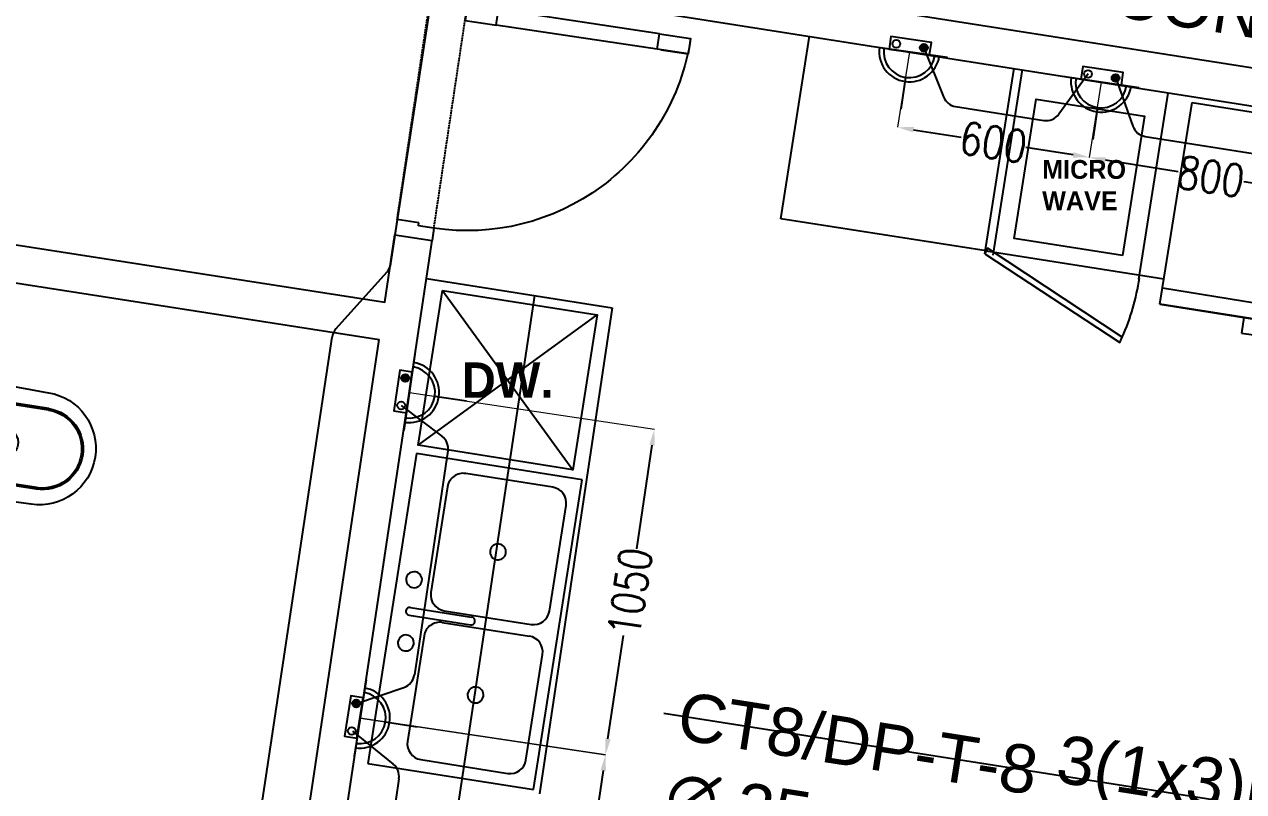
# Model space of a CAD drawing. Extents: x -678889171 to 586587, y -792238163 to 335485.
# Drawn here: x 30882 to 34771, y 34258 to 36705 of the extents above; entities that cross this region are included whole.
import ezdxf
from ezdxf import colors
from ezdxf.entities.mleader import LeaderData, LeaderLine
from ezdxf.math import Vec2, Vec3

# ---------------------------------------------------------------- set-up
doc = ezdxf.new("R2010")
doc.units = 0
doc.header["$MEASUREMENT"] = 0
doc.linetypes.add('XR-Typ32 7th to11Th$0$XR-A-TYP-2-3-4-6-7-8-9-10$0$HIDDEN', pattern=[0.375, 0.25, -0.125])
doc.layers.get('0').update_dxf_attribs({"color": 8})
doc.layers.get('Defpoints').update_dxf_attribs({"color": 252})
for name, color, linetype in [('1', 8, 'Continuous'), ('E-POW-BLOCK', 4, 'Continuous'), ('E-POW-WIR-NO', 4, 'Continuous'), ('E-TEXT', 3, 'Continuous'), ('XR-A-9TH-FLOOR$0$A-WALL', 252, 'Continuous'), ('XR-Typ32 7th to11Th$0$A-ANNO-NOTE', 252, 'Continuous'), ('XR-Typ32 7th to11Th$0$A-EQPM', 252, 'Continuous'), ('XR-Typ32 7th to11Th$0$A-FURN-SANT', 252, 'Continuous'), ('XR-Typ32 7th to11Th$0$A-WALL', 252, 'Continuous'), ('XR-Typ32 7th to11Th$0$I-EQPM', 252, 'Continuous'), ('XR-Typ32 7th to11Th$0$XR-A-TYP-2-3-4-6-7-8-9-10$0$A-DOOR', 252, 'Continuous'), ('XR-Typ32 7th to11Th$0$XR-A-TYP-2-3-4-6-7-8-9-10$0$A-FLOR-OVHD', 252, 'XR-Typ32 7th to11Th$0$XR-A-TYP-2-3-4-6-7-8-9-10$0$HIDDEN')]:
    doc.layers.add(name, color=color, linetype=linetype)
doc.styles.get("Standard").update_dxf_attribs({"font": 'arial.ttf'})
doc.styles.add('Work$0$E-M.MODUL', font='romans.shx', dxfattribs={"width": 0.8})
doc.styles.add('XR-Typ32 7th to11Th$0$TYPICAL TYPES$0$XREF_1BR$0$KZT', font='')
doc.styles.get('XR-Typ32 7th to11Th$0$TYPICAL TYPES$0$XREF_1BR$0$KZT').set_extended_font_data('AvantGarde LT Medium', bold=True)
doc.dimstyles.new('Work$0$S-DIM', dxfattribs={"dimscale": 500, "dimtxt": 0.2065, "dimasz": 0.104, "dimexe": 0, "dimexo": 0, "dimgap": 0, "dimtad": 0, "dimdec": 0, "dimzin": 0, "dimdsep": 46, "dimtxsty": 'Work$0$E-M.MODUL', "dimcen": 0.25, "dimclrd": 5, "dimclre": 5, "dimclrt": 1, "dimadec": 0, "dimazin": 0, "dimtfac": 1, "dimtdec": 0, "dimtofl": 0, "dimtmove": 0, "dimatfit": 3, "dimfxl": 1, "dimtolj": 1, "dimtzin": 0, "dimlwe": 13, "dimarcsym": 0})

# ---------------------------------------------------------------- blocks, each defined once
blk = doc.blocks.new('SO1 WP')
at = {"layer": 'E-POW-BLOCK'}
h = blk.add_hatch(color=3, dxfattribs=at)
h.dxf.hatch_style = 1
edge = h.paths.add_edge_path()
edge.add_arc((-0.1064295025979398, -0.0481463273482458), 0.03025259035537483, 0, 360)
at = {"layer": 'E-POW-BLOCK', "color": 3}
for p, q in [((1.4210854715202e-14, 0.2000001000000591), (0, 0.4500002250000605)), ((-0.3000001499999954, 7.105427357601002e-14), (0.3000001499999954, 1.598721155460225e-14))]:
    blk.add_line(p, q, dxfattribs=at)
blk.add_lwpolyline([(0.1593095883453804, 4.352074256530614e-14), (-0.1593095883453804, 4.352074256530614e-14), (-0.1593095883453804, -0.09876317676643558), (0.1593095883453804, -0.09876317676643558)], close=True, dxfattribs=at)
for centre in [(-0.1064295025979398, -0.0481463273482458), (0.1096454942411166, -0.0481463273482458)]:
    blk.add_circle(centre, 0.03025259035537483, dxfattribs=at)
for centre, radius, start, end in [((0, -0.002806461197749854), 0.2353418572437975, 0.6832706906615592, 179.3167293093385), ((0, 1.598721155460225e-14), 0.2000001000000002, 0, 180)]:
    blk.add_arc(centre, radius, start, end, dxfattribs=at)
blk = doc.blocks.new('*D3169')
at = {"layer": '1', "color": 5, "lineweight": 13, "transparency": 16777216}
for p, q in [((33705.1029414103, 36617.02012532733), (33667.35629763634, 36377.00459520271)), ((34316.83001639103, 36520.81533401989), (34279.08337261707, 36280.79980389527))]:
    blk.add_line(p, q, dxfattribs=at)
at = {"layer": '1', "color": 5, "lineweight": -2, "transparency": 16777216}
for p, q in [((33718.72492583485, 36368.92597917), (33870.25207847497, 36345.09568181458)), ((34227.71474441858, 36288.87841992799), (34076.18759177845, 36312.70871728341))]:
    blk.add_line(p, q, dxfattribs=at)
at = {"layer": '1', "color": 5, "transparency": 16777216}
for points in [[(33720.0713618403, 36377.48741720308), (33717.37848982939, 36360.36454113692), (33667.35629763634, 36377.00459520271)], [(34229.06118042403, 36297.43985796107), (34226.36830841313, 36280.31698189491), (34279.08337261707, 36280.79980389527)]]:
    blk.add_solid(points, dxfattribs=at)
at = {"layer": 'Defpoints', "color": 0, "transparency": 16777216}
for p in [(33705.1029414103, 36617.02012532733, 5.343568739786807e-06), (34316.83001639103, 36520.81533401989, 5.343568739775215e-06), (34279.08337261707, 36280.79980389527)]:
    blk.add_point(p, dxfattribs=at)
at = {"layer": '1', "color": 1, "transparency": 16777216, "insert": (33973.21983512671, 36328.902199549), "char_height": 103.25, "attachment_point": 5, "rotation": 351.06244030104915, "style": 'Work$0$E-M.MODUL'}
blk.add_mtext('\\A1;600', dxfattribs=at)
blk = doc.blocks.new('*D3170')
at = {"layer": '1', "color": 5, "lineweight": 13, "transparency": 16777216}
for p, q in [((34316.83001638336, 36520.81533397108), (34279.08337267541, 36280.79980388609)), ((35092.85034217095, 36398.77255308411), (35055.103698463, 36158.75702299913))]:
    blk.add_line(p, q, dxfattribs=at)
at = {"layer": '1', "color": 5, "lineweight": -2, "transparency": 16777216}
for p, q in [((34330.45200087587, 36272.72118786586), (34562.1829910521, 36236.27743308393)), ((35003.73507026253, 36166.83563901936), (34772.00408008631, 36203.27939380129))]:
    blk.add_line(p, q, dxfattribs=at)
at = {"layer": '1', "color": 5, "transparency": 16777216}
for points in [[(34331.79843687925, 36281.28262589926), (34329.1055648725, 36264.15974983245), (34279.08337267541, 36280.79980388609)], [(35005.08150626591, 36175.39707705277), (35002.38863425916, 36158.27420098595), (35055.103698463, 36158.75702299913)]]:
    blk.add_solid(points, dxfattribs=at)
at = {"layer": 'Defpoints', "color": 0, "transparency": 16777216}
for p in [(34316.83001638336, 36520.81533397108), (35092.85034217095, 36398.77255308411, 5.343568739855961e-06), (35055.103698463, 36158.75702299913)]:
    blk.add_point(p, dxfattribs=at)
at = {"layer": '1', "color": 1, "transparency": 16777216, "insert": (34667.0935355692, 36219.77841344261), "char_height": 103.25, "attachment_point": 5, "rotation": 351.0624403149747, "style": 'Work$0$E-M.MODUL'}
blk.add_mtext('\\A1;800', dxfattribs=at)
blk = doc.blocks.new('*D3173')
at = {"layer": '1', "color": 5, "lineweight": 13, "transparency": 16777216}
for p, q in [((31953.31683634713, 34493.03581554817), (32736.2765900942, 34376.82188463665)), ((31843.20201711691, 33751.16716802745), (32626.16177086398, 33634.95323711593))]:
    blk.add_line(p, q, dxfattribs=at)
at = {"layer": '1', "color": 5, "lineweight": -2, "transparency": 16777216}
for p, q in [((32728.6419243767, 34325.38540070372), (32696.81151700213, 34110.93668767777)), ((32633.79643658148, 33686.38972104886), (32665.62684395605, 33900.83843407483))]:
    blk.add_line(p, q, dxfattribs=at)
at = {"layer": '1', "color": 5, "transparency": 16777216}
for points in [[(32720.06917705455, 34326.65784498998), (32737.21467169886, 34324.11295641748), (32736.2765900942, 34376.82188463665)], [(32625.22368925932, 33687.66216533511), (32642.36918390363, 33685.11727676261), (32626.16177086398, 33634.95323711593)]]:
    blk.add_solid(points, dxfattribs=at)
at = {"layer": 'Defpoints', "color": 0, "transparency": 16777216}
for p in [(31953.31683634713, 34493.03581554817), (32736.2765900942, 34376.82188463665), (31843.20201711691, 33751.16716802745)]:
    blk.add_point(p, dxfattribs=at)
at = {"layer": '1', "color": 1, "transparency": 16777216, "insert": (32681.21918047909, 34005.8875608763), "char_height": 103.25, "attachment_point": 5, "rotation": 81.55728575638291, "style": 'Work$0$E-M.MODUL'}
blk.add_mtext('\\A1;750', dxfattribs=at)
blk = doc.blocks.new('*D3174')
at = {"layer": '1', "color": 5, "lineweight": 13, "transparency": 16777216}
for p, q in [((32110.2115481403, 35531.25309582494), (32891.85010710426, 35414.01096304497)), ((31954.3535362838, 34492.1673260434), (32735.99209524776, 34374.92519326344))]:
    blk.add_line(p, q, dxfattribs=at)
at = {"layer": '1', "color": 5, "lineweight": -2, "transparency": 16777216}
for p, q in [((32884.13663847317, 35362.58623745818), (32834.63374226296, 35032.55665218181)), ((32743.70556387884, 34426.34991885023), (32793.20846008905, 34756.37950412658))]:
    blk.add_line(p, q, dxfattribs=at)
at = {"layer": '1', "color": 5, "transparency": 16777216}
for points in [[(32875.56585087536, 35363.87181556335), (32892.70742607096, 35361.30065935299), (32891.85010710426, 35414.01096304497)], [(32735.13477628105, 34427.63549695541), (32752.27635147665, 34425.06434074505), (32735.99209524776, 34374.92519326344)]]:
    blk.add_solid(points, dxfattribs=at)
at = {"layer": 'Defpoints', "color": 0, "transparency": 16777216}
for p in [(32110.2115481403, 35531.25309582494), (32891.85010710426, 35414.01096304497), (31954.3535362838, 34492.1673260434)]:
    blk.add_point(p, dxfattribs=at)
at = {"layer": '1', "color": 1, "transparency": 16777216, "insert": (32813.921101176, 34894.4680781542), "char_height": 103.25, "attachment_point": 5, "rotation": 81.46949613189611, "style": 'Work$0$E-M.MODUL'}
blk.add_mtext('\\A1;1050', dxfattribs=at)
blk = doc.blocks.new('160')
at = {"layer": 'E-POW-BLOCK'}
h = blk.add_hatch(color=1, dxfattribs=at)
h.dxf.hatch_style = 1
edge = h.paths.add_edge_path()
edge.add_arc((78016.12619020321, 43941.8623778977), 12.40959850020896, 0, 360)
at = {"layer": 'E-POW-BLOCK', "color": 1}
for p, q in [((77996.37658910743, 43862.45978831869, 1.338264768536465e-07), (77996.37658910545, 44108.57963245566, 1.344306687904589e-07)), ((77914.33664106077, 43985.51971038651, 1.440456293763361e-07), (77811.7867060037, 43985.51971038567, 1.564419500691893e-07))]:
    blk.add_line(p, q, dxfattribs=at)
at = {"layer": 'E-POW-BLOCK', "color": 1, "elevation": 1.293917977576307e-07}
blk.add_lwpolyline([(77996.3765891059, 44050.86842946797), (77996.37658910696, 43920.17099130638), (78036.8891983044, 43920.17099130671), (78036.88919830332, 44050.8684294683)], close=True, dxfattribs=at)
at = {"layer": 'E-POW-BLOCK', "color": 1}
for centre in [(78016.12619020249, 44030.49624115398, 1.318516362437654e-07), (78016.12619020321, 43941.8623778977, 1.316340517344951e-07)]:
    blk.add_circle(centre, 12.40959850020896, dxfattribs=at)
for centre, radius, start, end in [((77997.52779818512, 43985.51971038718, 1.339894137195527e-07), 96.53712043769333, 90.68327069112401, 269.3167293097928), ((77996.37658910645, 43985.51971038718, 1.341285728220513e-07), 82.03994804566189, 90.0000000004675, 270.0000000004654)]:
    blk.add_arc(centre, radius, start, end, dxfattribs=at)
blk = doc.blocks.new('XR-Typ32 7th to11Th$0$A$C30F165C2')
at = {"layer": 'XR-Typ32 7th to11Th$0$A-EQPM'}
for p, q in [((-9.094947017729282e-12, 1.455191522836685e-11), (900.0000000000055, 0)), ((-1.637090463191271e-11, -650.7999999999884), (-9.094947017729282e-12, 1.455191522836685e-11)), ((900.0000000000055, 0), (899.9999999999836, -650.7999999999884)), ((338.9749999999967, -600), (-9.094947017729282e-12, -600)), ((-1.637090463191271e-11, -650.7999999999884), (-9.094947017729282e-12, -600)), ((338.9749999999967, -600), (338.9749999999967, -650.7999999999884)), ((899.9999999999836, -600), (352.9749999999967, -600)), ((352.9749999999967, -650.7999999999884), (352.9749999999967, -600)), ((899.9999999999836, -600), (899.9999999999836, -650.7999999999884)), ((899.9999999999836, -650.7999999999884), (-1.637090463191271e-11, -650.7999999999884)), ((-1.637090463191271e-11, -650.7999999999884), (338.9749999999967, -650.7999999999884)), ((310.0567722904507, -650.7999999999884), (271.6234744505546, -650.7999999999884)), ((271.6234744505546, -650.7999999999884), (271.6234744505546, -701.0267485376389)), ((310.056772290458, -701.0267485376389), (310.0567722904507, -650.7999999999884)), ((352.9749999999967, -650.7999999999884), (899.9999999999836, -650.7999999999884)), ((425.3566658101536, -650.7999999999738), (386.9233679702502, -650.7999999999884)), ((386.9233679702502, -650.7999999999884), (386.9233679702429, -701.0267485376389)), ((425.3566658101536, -701.0267485376389), (425.3566658101536, -650.7999999999738)), ((271.6234744505546, -701.0267485376389), (310.056772290458, -701.0267485376389)), ((386.9233679702429, -701.0267485376389), (425.3566658101536, -701.0267485376389))]:
    blk.add_line(p, q, dxfattribs=at)
blk = doc.blocks.new('XR-Typ32 7th to11Th$0$A$C3A2B5138')
at = {"layer": 'XR-Typ32 7th to11Th$0$A-EQPM'}
for p, q in [((7.275957614183426e-12, 500.0000000000146), (-535, 500.0000000000146)), ((-535, 500.0000000000146), (-535.0000000000073, -499.9999999999854)), ((7.275957614183426e-12, 500.0000000000146), (-535, 500.0000000000146)), ((-535, 500.0000000000146), (-535.0000000000073, -500)), ((0, -499.9999999999854), (7.275957614183426e-12, 500.0000000000146)), ((0, -499.9999999999854), (7.275957614183426e-12, 500.0000000000146)), ((-165.0999999999985, 461.8999999999942), (-446.1000000000058, 461.9000000000087)), ((-496.900000000016, 411.0999999999913), (-496.900000000016, 69.85000000000582)), ((-114.3000000000175, 69.85000000000582), (-114.3000000000175, 411.1000000000058)), ((-165.1000000000349, 19.05000000001746), (-446.1000000000058, 19.05000000000291)), ((-57.15000000001601, 12.69999999999709), (-254.8000000000175, 12.70000000001164)), ((-165.1000000000058, -19.04999999998836), (-446.1000000000058, -19.05000000000291)), ((-57.15000000002328, -12.69999999998254), (-254.8000000000175, -12.69999999998254)), ((-496.9000000000233, -69.85000000000582), (-496.8999999999942, -411.1000000000058)), ((-114.2999999999884, -411.1000000000058), (-114.2999999999884, -69.84999999999127)), ((-446.1000000000058, -461.9000000000087), (-165.1000000000058, -461.8999999999942)), ((-535.0000000000073, -499.9999999999854), (0, -499.9999999999854)), ((-535.0000000000073, -500), (0, -499.9999999999854))]:
    blk.add_line(p, q, dxfattribs=at)
for centre, radius, start, end in [((-446.1000000000058, 411.0999999999913), 50.80000000000521, 90, 180), ((-165.1000000000058, 411.1000000000058), 50.79999999998908, 0, 90), ((-305.6000000000058, 230.9500000000116), 25.40000000000017, 90, 270), ((-305.6000000000058, 230.9500000000116), 25.4000000000002, 270, 90), ((-60.22879355400801, 101.5999999999913), 25.39999999999988, 90, 270), ((-60.22879355400801, 101.5999999999913), 25.39999999999987, 270, 90), ((-446.1000000000058, 69.85000000000582), 50.80000000000273, 180, 270), ((-165.1000000000349, 69.85000000000582), 50.80000000000269, 270, 0), ((-254.8000000000175, 0), 12.69999999999988, 90, 270), ((-57.15000000002328, 0), 12.6999999999999, 270, 90), ((-446.1000000000058, -69.84999999999127), 50.80000000000016, 90, 180), ((-165.0999999999985, -69.84999999999127), 50.80000000000008, 0, 90), ((-55.03206879270147, -101.5999999999913), 25.40000000000006, 90, 270), ((-55.03206879270147, -101.5999999999913), 25.40000000000009, 270, 90), ((-305.5999999999985, -230.9499999999971), 25.39999999999994, 90, 270), ((-305.5999999999985, -230.9499999999971), 25.39999999999996, 270, 90), ((-446.1000000000058, -411.1000000000058), 50.79999999999052, 180, 270), ((-165.0999999999985, -411.0999999999913), 50.80000000000168, 270, 0)]:
    blk.add_arc(centre, radius, start, end, dxfattribs=at)
blk = doc.blocks.new('XR-Typ32 7th to11Th$0$A$C519C6AFF')
at = {"layer": 'XR-Typ32 7th to11Th$0$A-EQPM'}
blk.add_lwpolyline([(250, -250), (-250, -250), (-249.9999999999927, 250), (250.0000000000073, 250)], close=True, dxfattribs=at)
for points in [[(250, -250), (-249.9999999999927, 250)], [(250.0000000000073, 250), (-250, -250)]]:
    blk.add_lwpolyline(points, dxfattribs=at)
blk = doc.blocks.new('XR-Typ32 7th to11Th$0$XREF_3BR$0$YHFH')
at = {"layer": 'XR-Typ32 7th to11Th$0$A-FURN-SANT', "ltscale": 2}
for p, q in [((3784.966022596785, 8598.05662089435), (3840.843428935983, 8598.056620894356)), ((3812.904725766373, 8625.995324063944), (3812.904725766381, 8570.117917724765)), ((3836.161295764174, 8545.056620894353), (3815.686777925363, 8545.05662089435)), ((3825.904725766381, 8534.181573006004), (3825.904725766381, 8555.194427499526)), ((3836.161295764174, 8405.056620894346), (3815.686777925355, 8405.056620894353)), ((3825.904725766388, 8415.931668782694), (3825.904725766395, 8394.918814289184)), ((3812.904725766388, 8387.995324063948), (3812.904725766373, 8332.117917724765)), ((3784.966022596785, 8360.05662089435), (3840.843428935976, 8360.05662089435))]:
    blk.add_line(p, q, dxfattribs=at)
at = {"layer": 'XR-Typ32 7th to11Th$0$A-FURN-SANT'}
for p, q in [((4093.318152924559, 8605.058062821514), (3983.318152924552, 8605.05806282151)), ((4093.318152924574, 8600.020741005123), (3983.318152924567, 8600.020741005119)), ((3873.755363586493, 8514.413557714812), (3865.712571836684, 8517.30256822177)), ((3968.296556060788, 8521.089024017674), (3877.065078694814, 8521.08902401767)), ((3877.065078694814, 8440.408196160883), (3877.065078694806, 8509.70792949056)), ((3873.755363586486, 8435.702567936609), (3865.712571836677, 8432.813557429654)), ((3968.29655606081, 8429.027101633761), (3877.065078694814, 8429.027101633765)), ((4093.318152924552, 8350.09538463789), (3983.318152924552, 8350.09538463789)), ((4093.318152924567, 8345.058062821507), (3983.318152924567, 8345.058062821503))]:
    blk.add_line(p, q, dxfattribs=at)
blk.add_lwpolyline([(3763.316938493004, 8292.557846203468, 0.4205564397225085), (3768.424772246854, 8287.558814909687), (4084.982381773854, 8295.065756483673, 0.9907966345221424), (4084.982381344107, 8655.050369171786), (3768.33111811287, 8662.5584334763, 0.4142021840473481), (3763.331118116654, 8657.558627717252)], format="xyb", close=True, dxfattribs=at)
for centre, radius in [((3812.904725766373, 8598.056620894356), 19.99999999999999), ((3825.904725766381, 8545.056620894356), 7.499999999999999), ((3825.904725766388, 8405.056620894356), 7.499999999999999), ((3812.904725766373, 8360.056620894356), 19.99999999999999)]:
    blk.add_circle(centre, radius, dxfattribs=at)
for centre, radius, start, end in [((3983.318152924567, 8475.058062821503), 129.9999999999999, 89.99999999979156, 269.9999999997916), ((3983.318152924567, 8475.058062821503), 124.9626781836075, 89.99999999979156, 269.9999999997916), ((4093.318152924574, 8475.058062821503), 129.9999999999999, 269.9999999997916, 89.99999999979156), ((4093.318152924574, 8475.058062821503), 124.9626781836075, 269.9999999997916, 89.99999999979156), ((3937.12173179333, 8475.05806282572), 46.03096119195254, 284.2033058496482, 75.79669414994761), ((3968.296556060795, 8475.05806282572), 46.03096119195254, 269.9999999997916, 89.99999999979156), ((3872.065078694792, 8509.707929490549), 4.999999999999997, 4.168816632087861e-10, 70.24146117172594), ((3872.065078694799, 8440.408196160872), 4.999999999999997, 289.7585388286664, 4.168816632087861e-10)]:
    blk.add_arc(centre, radius, start, end, dxfattribs=at)
blk = doc.blocks.new('*U1262')
for p, q in [((709.9999999997, 719.9999999996726), (709.999999999709, 199.9999999998977)), ((759.9999999996818, 719.9999999996726), (759.9999999996908, 199.9999999998977)), ((4.547473508864641e-12, -20), (0, 99.99999999993177)), ((39.99999999998636, 99.9999999999318), (0, 99.99999999993177)), ((39.99999999998636, 99.9999999999318), (39.99999999998647, 49.9999999999477)), ((759.9999999996862, 99.9999999999318), (759.9999999996863, 49.99999999994769)), ((759.9999999996862, 99.9999999999318), (799.9999999996726, 99.99999999993177)), ((799.9999999996771, -20), (799.9999999996726, 99.99999999993177)), ((39.99999999998647, 49.9999999999477), (49.99999999998192, 49.9999999999477)), ((49.99999999998192, 49.9999999999477), (49.99999999999091, -20)), ((749.9999999996863, 49.9999999999477), (749.9999999996862, -20)), ((759.9999999996863, 49.99999999994769), (749.9999999996863, 49.9999999999477)), ((49.99999999999091, -20), (4.547473508864641e-12, -20)), ((749.9999999996862, -20), (799.9999999996771, -20))]:
    blk.add_line(p, q)
for points in [[(709.9999999997091, 719.9999999996726), (759.9999999996909, 719.9999999996726), (759.9999999996908, 819.9999999996362), (709.999999999709, 819.9999999996362), (709.999999999709, 732.9999999996653), (709.999999999709, 819.9999999996362)], [(709.999999999709, 199.9999999998977), (759.9999999996908, 199.9999999998977), (759.9999999996908, 99.9999999999318), (709.999999999709, 99.9999999999318), (709.999999999709, 186.9999999999004)]]:
    blk.add_lwpolyline(points, close=True)
blk.add_arc((759.9999999996908, 99.9999999999318), 719.9999999997044, 90, 180)
at = {"layer": 'XR-Typ32 7th to11Th$0$XR-A-TYP-2-3-4-6-7-8-9-10$0$A-FLOR-OVHD'}
for p, q in [((39.99999999998636, 99.9999999999318), (759.9999999996908, 99.9999999999318)), ((49.99999999998181, -20), (749.9999999996862, -20))]:
    blk.add_line(p, q, dxfattribs=at)
blk = doc.blocks.new('XR-Typ32 7th to11Th')
at = {"layer": 'XR-Typ32 7th to11Th$0$A-EQPM'}
for p, q in [((36095.73573595478, 22563.20446613798, -1.265320222337785e-08), (36187.22760011479, 23144.96395781223, -1.242111308947549e-08)), ((36746.33899325305, 22450.72896961992, -1.265320222343175e-08), (36839.55335290002, 23043.44436166914, -1.265320222343175e-08)), ((36773.02477674785, 22446.53218604805, -1.265320222343175e-08), (36866.23913639483, 23039.24757809713, -1.265320222343175e-08)), ((37237.8337716305, 22370.46209328508, -1.265320222343175e-08), (37331.04813127746, 22963.17748533448, -1.265320222343175e-08)), ((36750.73005181217, 22460.19570924717, -1.265320222337785e-08), (36095.73573595478, 22563.20446613798, -1.265320222337785e-08)), ((36750.73005181217, 22460.19570924717, -1.265320222337785e-08), (37317.29155596054, 22371.09448373789, 7.36565227687764e-05)), ((34964.93768407775, 22372.49775986123, -1.242111308942155e-08), (35557.66803646608, 22279.28104745196, -1.242111308942155e-08)), ((35557.66803646608, 22279.28104745196, -1.242111308942155e-08), (35325.3178352381, 20729.21939972298, -1.242111308942155e-08))]:
    blk.add_line(p, q, dxfattribs=at)
for points, elevation in [([(37185.82048080519, 22445.67718833755), (36840.07005288958, 22500.05219726787), (36909.98077865713, 22944.5884617308), (37255.73120657268, 22890.21345280063)], -1.219673360669605e-08), ([(36746.33899325305, 22450.72896961992), (37177.38297150649, 22168.36658160703), (37184.51334127041, 22185.45725362701), (36755.12111037132, 22469.66244887462)], -1.265320222337785e-08)]:
    blk.add_lwpolyline(points, close=True, dxfattribs=dict(at, elevation=elevation))
at = {"layer": 'XR-Typ32 7th to11Th$0$A-EQPM', "elevation": -1.242111308942155e-08}
blk.add_lwpolyline([(37283.25758569212, 20168.22605893612), (35041.2840147906, 20520.81597584605), (35310.69705630432, 22318.12134428915)], dxfattribs=at)
at = {"layer": 'XR-Typ32 7th to11Th$0$A-EQPM'}
blk.add_arc((36541.86363622022, 22473.9834827045, -1.242111308949609e-08), 704.4473211442283, 335.8216625314731, 351.8233079429841, dxfattribs=at)
at = {"layer": 'XR-Typ32 7th to11Th$0$A-WALL'}
for p, q in [((35106.41475289543, 23314.94069839902), (38315.79177149884, 22810.20997990348)), ((36035.3239607608, 23290.32861876789), (38452.97765896365, 22910.11027236881)), ((33295.86487991871, 22414.32229658436), (34814.70030026708, 22178.00626226465))]:
    blk.add_line(p, q, dxfattribs=at)
for points in [[(33067.47973687884, 22571.30062019368), (34832.419943692, 22296.69307226737), (34864.4863572246, 22511.2300706617), (34982.97939200995, 22493.4601603629)], [(34643.64484734795, 20229.04989578297), (34983.27864381682, 22493.41533952621)], [(34457.94938042935, 19798.74240305426), (34814.63394182725, 22178.01658699315)]]:
    blk.add_lwpolyline(points, dxfattribs=at)
at = {"layer": 'XR-Typ32 7th to11Th$0$A-EQPM'}
for name, p, rotation in [('XR-Typ32 7th to11Th$0$A$C30F165C2', (37407.12287589399, 22933.61538137413, 7.36565227687764e-05), 350.9268080767426), ('XR-Typ32 7th to11Th$0$A$C3A2B5138', (34855.6831400593, 21319.90450370326, -1.242111308942155e-08), 171.0624885719442)]:
    blk.add_blockref(name, p, dxfattribs=dict(at, rotation=rotation))
at = {"layer": 'XR-Typ32 7th to11Th$0$A-FURN-SANT', "xscale": -0.9999999999999963, "rotation": 171.0542406668434}
blk.add_blockref('XR-Typ32 7th to11Th$0$XREF_3BR$0$YHFH', (31014.67264600939, 30837.56097689715, -7.680943326747652e-05), dxfattribs=at)
at = {"layer": 'XR-Typ32 7th to11Th$0$I-EQPM', "rotation": 171.0624885719442}
blk.add_blockref('XR-Typ32 7th to11Th$0$A$C519C6AFF', (35224.08360497197, 22048.56186866463, -1.242170549827189e-08), dxfattribs=at)
at = {"layer": 'XR-Typ32 7th to11Th$0$XR-A-TYP-2-3-4-6-7-8-9-10$0$A-DOOR', "extrusion": (3.298039454074283e-12, 2.199207420760228e-11, -1), "zscale": -1, "rotation": 98.52879939517454}
blk.add_blockref('*U1262', (-34884.17521690239, 22508.2773761359, 6.400402216068442e-07), dxfattribs=at)
at = {"layer": 'XR-Typ32 7th to11Th$0$A-ANNO-NOTE', "style": 'XR-Typ32 7th to11Th$0$TYPICAL TYPES$0$XREF_1BR$0$KZT'}
for s, insert, char_height, width, attachment_point in [('MICRO\\PWAVE', (36929.23732589356, 22670.30278750315), 60.00000000000027, 1932.754287415222, 4), ('DW.', (35224.08360497197, 22048.56186866463, -1.242170549827189e-08), 112.5000000000006, 1932.754287415223, 5)]:
    blk.add_mtext(s, dxfattribs=dict(at, insert=insert, char_height=char_height, width=width, attachment_point=attachment_point))

msp = doc.modelspace()

# ---------------------------------------------------------------- block references
at = {"layer": 'XR-A-9TH-FLOOR$0$A-WALL'}
msp.add_blockref('XR-Typ32 7th to11Th', (-2800.434649049275, 13522.11598560929), dxfattribs=at)

# ---------------------------------------------------------------- next in the draw order: linework, layer by layer
at = {"layer": '1', "color": 4}
for p, q in [((32051.34743970173, 35941.9597345686, 1.245523961352061e-09), (32346.95487477025, 37869.83220426488, 1.11745527050372e-08)), ((33751.15389888067, 36630.26092362797, 5.343568739799281e-06), (33813.89968503849, 36473.82475121364, 1.023690948970951e-07)), ((34275.17540665925, 36546.8504747217, 5.343568739798867e-06), (34182.32351473876, 36418.65291704163, 4.076805222115107e-06)), ((34364.18635567467, 36533.86570539078, 5.343568739798956e-06), (34417.98280815009, 36380.38461246884, 4.189794654189737e-06)), ((33852.50704874448, 36443.05006530768, 4.839837272039541e-06), (34134.03036073258, 36398.59435902476, 4.029812756455709e-06)), ((34457.36931159772, 36347.53549172182, 3.078492032357024e-06), (34909.72598334661, 36276.10327109197, 1.761239627379651e-06)), ((31875.87914958707, 35733.50919815285), (32039.20237653868, 35916.21515965944)), ((31597.98610072912, 33936.17426124898), (31863.70969278959, 35707.60378848958)), ((32084.1764074385, 35489.59848609316), (32214.05410911588, 35392.05804771102)), ((32233.47682105101, 35344.67340969431), (32126.53409543465, 34630.45695567086)), ((31941.21519007604, 34538.92059541346), (32093.16197005831, 34590.51620070123)), ((31928.42084767486, 34451.21502821129), (32058.95651884924, 34345.53782363229)), ((32076.94436665397, 34299.27220194756), (32020.9477683983, 33925.29920272693))]:
    msp.add_line(p, q, dxfattribs=at)
for centre, start, end in [((33860.30597453215, 36492.43808770742, 0.0006503332671823136), 201.8554804746225, 261.0264486429696), ((32001.92505321474, 35949.53784211151, -3.751113030420174e-07), 318.2060577520617, 351.2825336549637), ((31913.15647291101, 35700.18651570078, 9.46708687073546e-08), 138.2060577520617, 171.4689445411473), ((32184.02807791598, 35352.07758435224, -7.587556052017229e-09), 351.4841215196965, 53.09280630044195), ((32077.08535229962, 34637.8611303288, -6.998369358918133e-08), 288.7556205696452, 351.4841215196965), ((32027.49562351895, 34306.67637660549, -7.591167085504937e-08), 351.4841215196965, 51.00755535428591)]:
    msp.add_arc(centre, 50, start, end, dxfattribs=at)
at = {"layer": '1', "color": 4, "extrusion": (1.502086508740301e-09, -1.096928145353539e-08, 1)}
msp.add_arc((34141.82928652025, 36447.98238142452, -0.0003439643467869644), 50, 261.0264486429696, 324.0846545772427, dxfattribs=at)
at = {"layer": '1', "color": 4, "extrusion": (1.077455891182269e-09, -1.161741909699443e-08, 1)}
msp.add_arc((34465.1682373854, 36396.92351412157, -0.0003820597653584307), 50, 199.3160057245407, 261.0264486429696, dxfattribs=at)

# ---------------------------------------------------------------- next in the draw order: block references
at = {"layer": 'E-POW-BLOCK'}
for p, xscale, yscale, zscale, rotation in [((33705.1029414103, 36617.02012532734, 5.343568734699624e-06), 410.1995351285425, 410.1995351285425, 410.1995351285425, 171.7003301508752), ((34316.83001639103, 36520.81533401989, 5.343568734699624e-06), 410.1995351285425, 410.1995351285425, 410.1995351285425, 171.7003301508752), ((32110.2115481403, 35531.25309582494), 410.1995351285423, 410.1995351285423, 410.1995351285423, 261.7003301508752)]:
    msp.add_blockref('SO1 WP', p, dxfattribs=dict(at, xscale=xscale, yscale=yscale, zscale=zscale, rotation=rotation))
at = {"layer": 'E-POW-WIR-NO', "rotation": 171.0624885714804}
msp.add_blockref('160', (115835.9403905076, 65827.24232804787, -3.534755919856997e-06), dxfattribs=at)

# ---------------------------------------------------------------- next in the draw order: dimensions: what is measured, and where the dimension line sits
at = {"layer": '1', "color": 2}
for p1, p2, distance, text, picture, middle in [((33705.1029414103, 36617.02012532733, 5.343568739786807e-06), (34316.83001639103, 36520.81533401988, 5.343568739775215e-06), -242.965560969438, '600', '*D3169', (33973.21983512671, 36328.902199549)), ((34316.83001638335, 36520.81533397108), (35092.85034217095, 36398.77255308411, 5.343568739855961e-06), -242.96556092003829, '800', '*D3170', (34667.0935355692, 36219.77841344261)), ((31954.3535362838, 34492.1673260434), (32110.2115481403, 35531.25309582494), -790.3825368503872, '1050', '*D3174', (32813.921101176, 34894.4680781542))]:
    dim = msp.add_aligned_dim(p1=p1, p2=p2, distance=distance, text=text, dimstyle='Work$0$S-DIM', dxfattribs=at)
    dim.commit()
    dim.dimension.update_dxf_attribs({"geometry": picture, "text_midpoint": middle})
dim = msp.add_aligned_dim(p1=(31843.20201711691, 33751.16716802747), p2=(31953.31683634713, 34493.03581554818), distance=-791.5375251531547, dimstyle='Work$0$S-DIM', dxfattribs=at)
dim.commit()
dim.dimension.update_dxf_attribs({"geometry": '*D3173', "text_midpoint": (32681.21918047909, 34005.8875608763)})

# ---------------------------------------------------------------- next in the draw order: leaders
at = {"layer": 'E-TEXT', "color": 30}
ml = msp.add_multileader_mtext('Standard', dxfattribs=at)
ml.set_content('\\C30;CT16/DP-T-8 {\\A1;3(1x3)mm\\H0.7x;\\S2^ ;\\H1.42857x; \\P∅ 25 mm PVC CONDUIT}', color=3)
ml.set_leader_properties(color=30)
ml.build(insert=Vec2(0, 0))
ml.multileader.update_dxf_attribs({"text_right_attachment_type": 6, "dogleg_length": 0.2763936738358556, "arrow_head_size": 153.5520410199195, "scale": 2})
ctx = ml.context
ctx.base_point, ctx.scale, ctx.char_height, ctx.arrow_head_size, ctx.landing_gap_size, ctx.plane_origin, ctx.plane_x_axis, ctx.plane_y_axis = Vec3(32986.57811251646, 37386.25170445166, 2.764694946885922e-06), 2, 153.5520410199195, 153.5520410199195, 3.071040820398391, Vec3(32122.86145288791, 46944.69088868655, 4.874337627827621e-05), Vec3(0.987858365473169, -0.1553571683723638, -6.650382193993394e-10), Vec3(0.1553571683723638, 0.987858365473169, 4.772532821513509e-09)
ctx.right_attachment = 6
notes = []
notes.append((ctx, [(1, (1, 1, 0), (35354.20398136989, 36908.22350330966, 6.616261178734067e-07), (-0.987858365473169, 0.1553571683723637, 6.650382193993399e-10), 0.5527873476717117, [(1, [(35864.82481155547, 36315.03276599615, -2.153171363582824e-06)], 0, [])])]))
ctx.mtext.insert, ctx.mtext.text_direction, ctx.mtext.rotation, ctx.mtext.width, ctx.mtext.defined_height, ctx.mtext.flow_direction, ctx.mtext.extrusion = Vec3(33002.01960779353, 37464.67080536671, 3.14381527291248e-06), Vec3(0.987858365473169, -0.1553571683723638, -6.650382193993403e-10), 6.127196305825363, 2517.586958115766, 582.9320752441894, 5, Vec3(-8.448361672147636e-11, -4.817904926852595e-09, 1)
ml = msp.add_multileader_mtext('Standard', dxfattribs=at)
ml.set_content('\\C30;CT8/DP-T-8 {\\A1;3(1x3)mm\\H0.7x;\\S2^ ;\\H1.42857x; \\P∅ 25 mm PVC CONDUIT}', color=3)
ml.set_leader_properties(color=30)
ml.build(insert=Vec2(0, 0))
ml.multileader.update_dxf_attribs({"text_right_attachment_type": 6, "dogleg_length": 0.2763936738358556, "arrow_head_size": 153.5520410199195, "scale": 2})
ctx = ml.context
ctx.base_point, ctx.scale, ctx.char_height, ctx.arrow_head_size, ctx.landing_gap_size, ctx.plane_origin, ctx.plane_x_axis, ctx.plane_y_axis = Vec3(32983.0501048041, 34603.2004052472, 3.127824197648277e-06), 2, 153.5520410199195, 153.5520410199195, 3.071040820398391, Vec3(31662.15154821982, 44042.3670142896, 4.849323722122594e-05), Vec3(0.987858365473169, -0.1553571683723638, -6.650382193993394e-10), Vec3(0.1553571683723638, 0.987858365473169, 4.772532821513509e-09)
ctx.right_attachment = 6
notes.append((ctx, [(1, (1, 1, 0), (35350.67597365752, 34125.17220410518, 1.024755368635763e-06), (-0.987858365473169, 0.1553571683723638, 6.650382193993393e-10), 0.5527873476717117, [(1, [(35183.48096417045, 33099.63305110898, -3.930320008446891e-06)], 0, [])])]))
ctx.mtext.insert, ctx.mtext.text_direction, ctx.mtext.rotation, ctx.mtext.width, ctx.mtext.defined_height, ctx.mtext.flow_direction, ctx.mtext.extrusion = Vec3(32998.49160008117, 34681.61950616224, 3.506944523674835e-06), Vec3(0.987858365473169, -0.1553571683723638, -6.650382193993403e-10), 6.127196305825363, 2517.586958115766, 582.9320752441894, 5, Vec3(-8.448361672147636e-11, -4.817904926852595e-09, 1)
for ctx, leaders in notes:
    for number, flags, end, landing, length, lines in leaders:
        leader = LeaderData()
        leader.index, (leader.has_last_leader_line, leader.has_dogleg_vector, leader.attachment_direction) = number, flags
        leader.last_leader_point, leader.dogleg_vector, leader.dogleg_length = Vec3(end), Vec3(landing), length
        for number, points, colour, breaks in lines:
            line = LeaderLine()
            line.index, line.vertices, line.color, line.breaks = number, Vec3.list(points), colors.encode_raw_color(colour), breaks
            leader.lines.append(line)
        ctx.leaders.append(leader)

doc.saveas('drawing.dxf')
